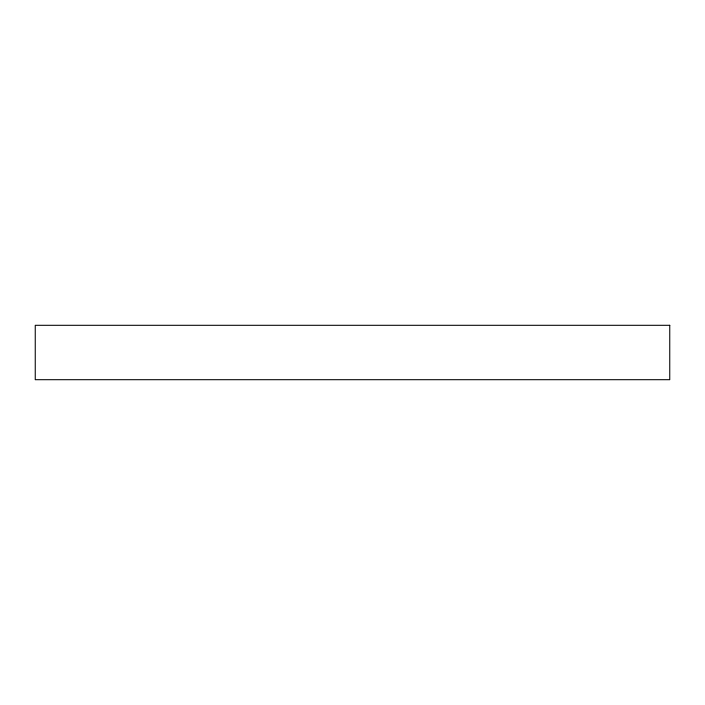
<?xml version="1.0" encoding="UTF-8"?>
<svg xmlns="http://www.w3.org/2000/svg" width="705" height="705" viewBox="0 0 705 705"><rect width="100%" height="100%" fill="white"/><g stroke="black" fill="none" stroke-linecap="round" stroke-linejoin="round"><path stroke-width="1.06" d="M669.75 325.305L35.25 325.305L35.25 379.695L669.75 379.695L669.75 325.305"/></g></svg>
